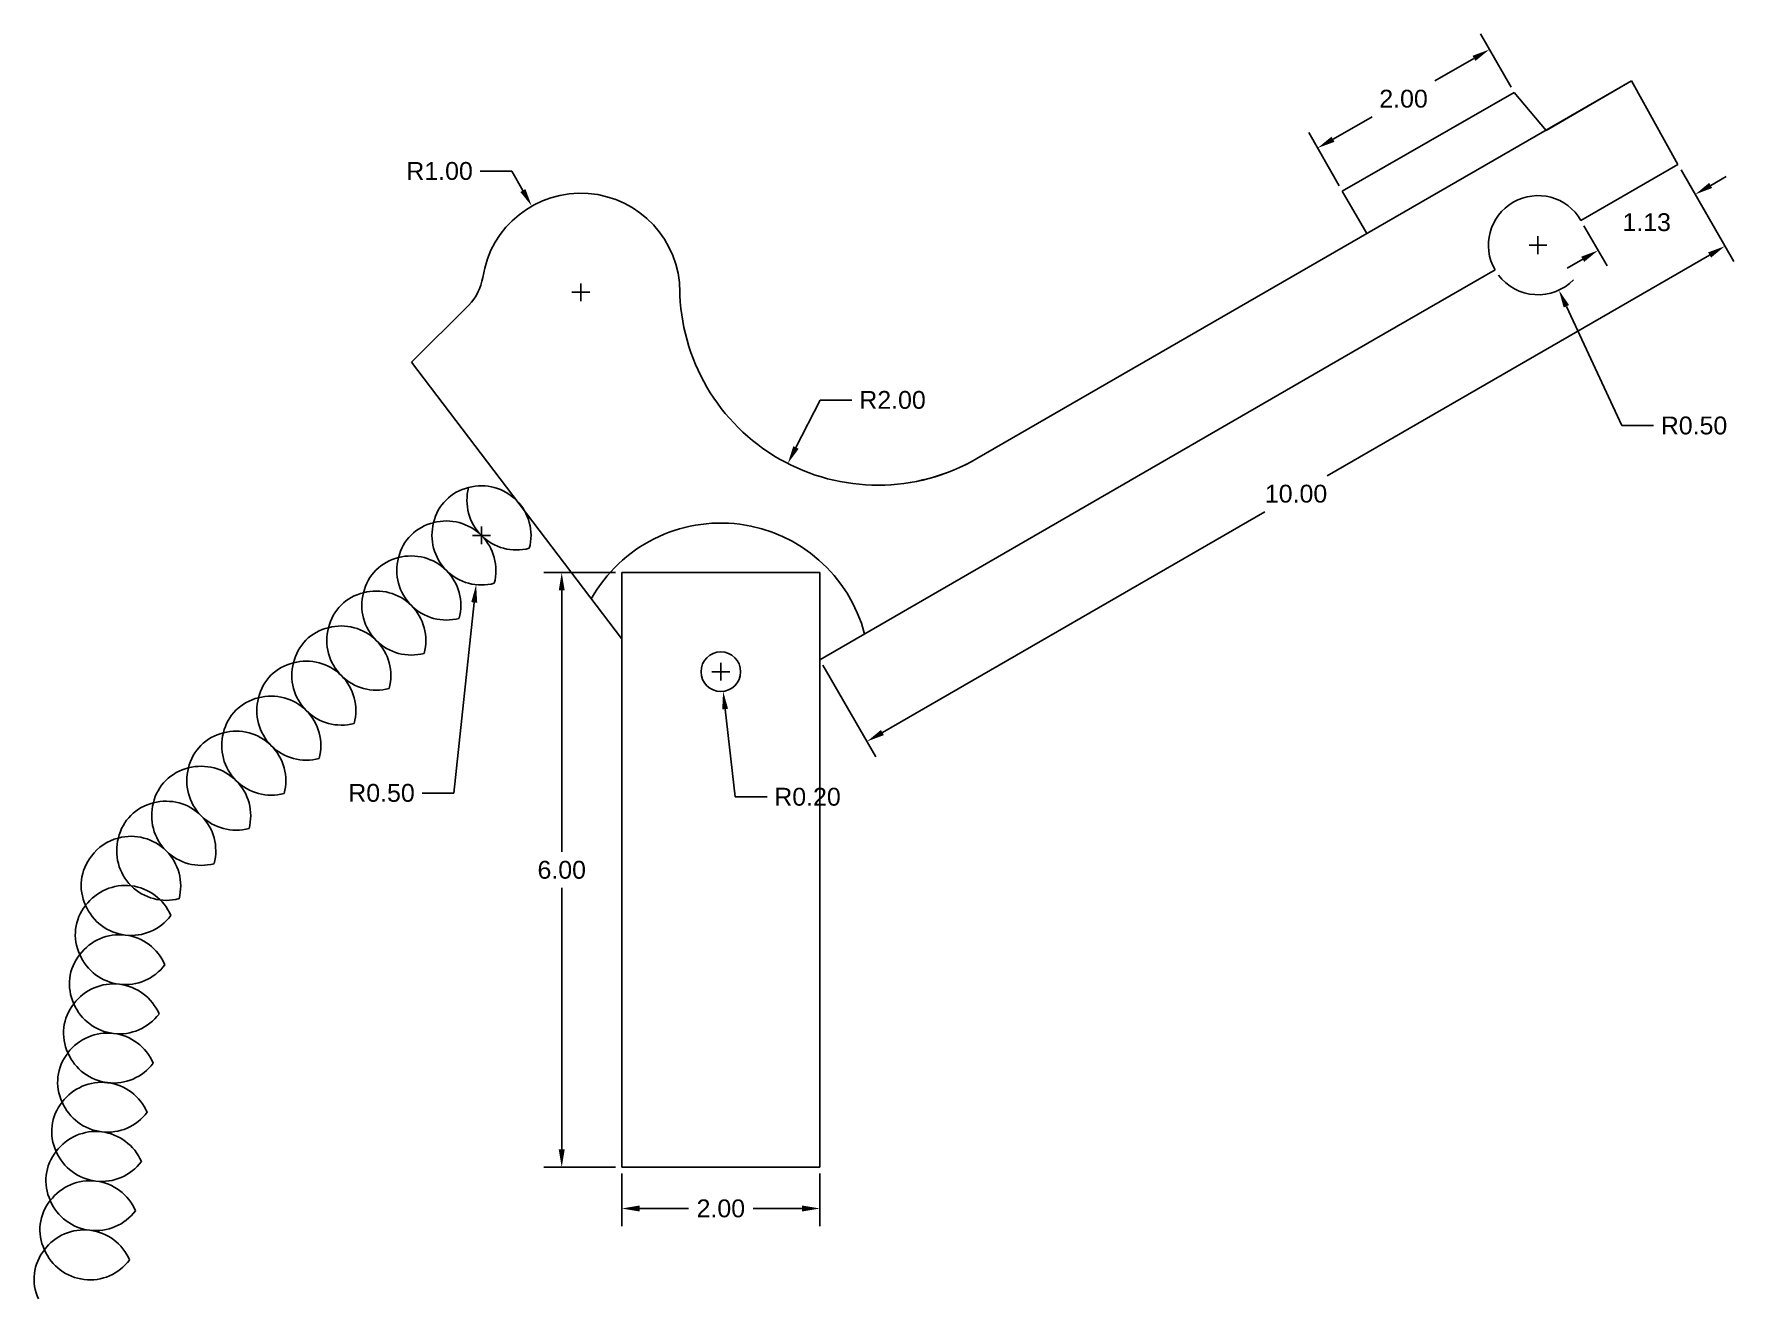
# Model space of a CAD drawing. Header units: centimetres. Extents: x 9.1 to 26.2, y 1.2 to 13.9.
import ezdxf

# ---------------------------------------------------------------- set-up
doc = ezdxf.new("R2010")
doc.units = ezdxf.units.CM
doc.layers.get('Defpoints').update_dxf_attribs({"color": 171})
for name, color, linetype in [('Arc', 253, 'Continuous'), ('Material amortizator', 84, 'Continuous'), ('Mecanism de acțiune', 33, 'Continuous')]:
    doc.layers.add(name, color=color, linetype=linetype)
doc.styles.get("Standard").update_dxf_attribs({"font": 'arial.ttf'})
doc.dimstyles.get("Standard").update_dxf_attribs({"dimtxt": 0.18, "dimasz": 0.18, "dimexe": 0.18, "dimexo": 0.0625, "dimgap": 0.09, "dimtad": 0, "dimtih": 1, "dimtoh": 1, "dimdec": 4, "dimzin": 0, "dimdsep": 46, "dimtxsty": 'Standard', "dimcen": 0.09, "dimadec": 0, "dimazin": 0, "dimtfac": 1, "dimtdec": 4, "dimtofl": 0, "dimtmove": 0, "dimatfit": 3, "dimfxl": 1, "dimtolj": 1, "dimtzin": 0, "dimarcsym": 0})

# ---------------------------------------------------------------- blocks, each defined once
blk = doc.blocks.new('*D4')
at = {"layer": 'Defpoints', "color": 0, "lineweight": -2, "transparency": 16777216}
for p, q in [((25.688, 12.548), (26.222, 11.622)), ((25.976, 11.688), (22.117, 9.461)), ((17.627, 6.87), (21.487, 9.097)), ((17.027, 7.55), (17.561, 6.624))]:
    blk.add_line(p, q, dxfattribs=at)
at = {"layer": 'Defpoints', "color": 0, "transparency": 16777216}
for p in [(25.657, 12.602), (26.132, 11.778), (16.996, 7.604)]:
    blk.add_point(p, dxfattribs=at)
for points in [[(25.961, 11.714), (25.991, 11.662), (26.132, 11.778)], [(17.612, 6.896), (17.642, 6.844), (17.471, 6.78)]]:
    blk.add_solid(points, dxfattribs=at)
at = {"layer": 'Defpoints', "color": 0, "transparency": 16777216, "insert": (21.802, 9.279), "char_height": 0.18, "attachment_point": 5}
blk.add_mtext('\\A1;10.00', dxfattribs=at)
blk = doc.blocks.new('*D5')
at = {"layer": 'Defpoints', "color": 0, "lineweight": -2, "transparency": 16777216}
for p, q in [((14.933, 8.484), (14.21, 8.484)), ((14.39, 8.304), (14.39, 5.666)), ((14.39, 2.664), (14.39, 5.303)), ((14.933, 2.484), (14.21, 2.484))]:
    blk.add_line(p, q, dxfattribs=at)
at = {"layer": 'Defpoints', "color": 0, "transparency": 16777216}
for p in [(14.996, 8.484), (14.39, 2.484), (14.996, 2.484)]:
    blk.add_point(p, dxfattribs=at)
for points in [[(14.36, 8.304), (14.42, 8.304), (14.39, 8.484)], [(14.36, 2.664), (14.42, 2.664), (14.39, 2.484)]]:
    blk.add_solid(points, dxfattribs=at)
at = {"layer": 'Defpoints', "color": 0, "transparency": 16777216, "insert": (14.39, 5.484), "char_height": 0.18, "attachment_point": 5}
blk.add_mtext('\\A1;6.00', dxfattribs=at)
blk = doc.blocks.new('*D6')
at = {"layer": 'Defpoints', "color": 0, "lineweight": -2, "transparency": 16777216}
for p, q in [((14.996, 2.422), (14.996, 1.888)), ((16.996, 2.422), (16.996, 1.888)), ((15.176, 2.068), (15.671, 2.068)), ((16.816, 2.068), (16.321, 2.068))]:
    blk.add_line(p, q, dxfattribs=at)
at = {"layer": 'Defpoints', "color": 0, "transparency": 16777216}
for p in [(14.996, 2.484), (16.996, 2.484), (16.996, 2.068)]:
    blk.add_point(p, dxfattribs=at)
for points in [[(15.176, 2.098), (15.176, 2.038), (14.996, 2.068)], [(16.816, 2.098), (16.816, 2.038), (16.996, 2.068)]]:
    blk.add_solid(points, dxfattribs=at)
at = {"layer": 'Defpoints', "color": 0, "transparency": 16777216, "insert": (15.996, 2.068), "char_height": 0.18, "attachment_point": 5}
blk.add_mtext('\\A1;2.00', dxfattribs=at)
blk = doc.blocks.new('*D7')
at = {"layer": 'Defpoints', "color": 0, "lineweight": -2, "transparency": 16777216}
for p, q in [((25.688, 12.548), (25.921, 12.144)), ((25.987, 12.39), (26.143, 12.48)), ((24.708, 11.983), (24.941, 11.579)), ((24.695, 11.645), (24.54, 11.555))]:
    blk.add_line(p, q, dxfattribs=at)
at = {"layer": 'Defpoints', "color": 0, "transparency": 16777216}
for p in [(25.657, 12.602), (25.831, 12.3), (24.677, 12.037)]:
    blk.add_point(p, dxfattribs=at)
for points in [[(25.972, 12.416), (26.002, 12.364), (25.831, 12.3)], [(24.68, 11.671), (24.71, 11.619), (24.851, 11.735)]]:
    blk.add_solid(points, dxfattribs=at)
at = {"layer": 'Defpoints', "color": 0, "transparency": 16777216, "insert": (25.341, 12.018), "char_height": 0.18, "attachment_point": 5}
blk.add_mtext('\\A1;1.13', dxfattribs=at)
blk = doc.blocks.new('*D8')
at = {"layer": 'Defpoints', "color": 0, "lineweight": -2, "transparency": 16777216}
for p, q in [((13.567, 12.535), (13.887, 12.535)), ((13.887, 12.535), (13.998, 12.339)), ((14.582, 11.222), (14.582, 11.402)), ((14.492, 11.312), (14.672, 11.312))]:
    blk.add_line(p, q, dxfattribs=at)
at = {"layer": 'Defpoints', "color": 0, "transparency": 16777216}
for p in [(14.087, 12.182), (14.582, 11.312)]:
    blk.add_point(p, dxfattribs=at)
blk.add_solid([(14.024, 12.353), (13.972, 12.324), (14.087, 12.182)], dxfattribs=at)
at = {"layer": 'Defpoints', "color": 0, "transparency": 16777216, "insert": (13.157, 12.535), "char_height": 0.18, "attachment_point": 5}
blk.add_mtext('\\A1;R1.00', dxfattribs=at)
blk = doc.blocks.new('*D10')
at = {"layer": 'Defpoints', "color": 0, "lineweight": -2, "transparency": 16777216}
for p, q in [((15.996, 7.394), (15.996, 7.574)), ((15.906, 7.484), (16.086, 7.484)), ((16.142, 6.221), (16.039, 7.107)), ((16.462, 6.221), (16.142, 6.221))]:
    blk.add_line(p, q, dxfattribs=at)
at = {"layer": 'Defpoints', "color": 0, "transparency": 16777216}
for p in [(15.996, 7.484), (16.019, 7.286)]:
    blk.add_point(p, dxfattribs=at)
blk.add_solid([(16.069, 7.11), (16.01, 7.104), (16.019, 7.286)], dxfattribs=at)
at = {"layer": 'Defpoints', "color": 0, "transparency": 16777216, "insert": (16.871, 6.221), "char_height": 0.18, "attachment_point": 5}
blk.add_mtext('\\A1;R0.20', dxfattribs=at)
blk = doc.blocks.new('*D11')
at = {"layer": 'Defpoints', "color": 0, "lineweight": -2, "transparency": 16777216}
for p, q in [((16.999, 10.225), (16.754, 9.745)), ((17.319, 10.225), (16.999, 10.225))]:
    blk.add_line(p, q, dxfattribs=at)
at = {"layer": 'Defpoints', "color": 0, "transparency": 16777216}
for p in [(17.581, 11.366), (16.672, 9.585)]:
    blk.add_point(p, dxfattribs=at)
blk.add_solid([(16.727, 9.759), (16.781, 9.732), (16.672, 9.585)], dxfattribs=at)
at = {"layer": 'Defpoints', "color": 0, "transparency": 16777216, "insert": (17.729, 10.225), "char_height": 0.18, "attachment_point": 5}
blk.add_mtext('\\A1;R2.00', dxfattribs=at)
blk = doc.blocks.new('*D12')
at = {"layer": 'Defpoints', "color": 0, "lineweight": -2, "transparency": 16777216}
for p, q in [((23.973, 13.381), (23.665, 13.918)), ((23.598, 13.672), (23.204, 13.446)), ((22.175, 12.856), (22.569, 13.082)), ((22.238, 12.386), (21.93, 12.923))]:
    blk.add_line(p, q, dxfattribs=at)
at = {"layer": 'Defpoints', "color": 0, "transparency": 16777216}
for p in [(23.754, 13.762), (24.004, 13.326), (22.269, 12.331)]:
    blk.add_point(p, dxfattribs=at)
for points in [[(23.583, 13.698), (23.613, 13.646), (23.754, 13.762)], [(22.16, 12.882), (22.19, 12.83), (22.019, 12.767)]]:
    blk.add_solid(points, dxfattribs=at)
at = {"layer": 'Defpoints', "color": 0, "transparency": 16777216, "insert": (22.887, 13.264), "char_height": 0.18, "attachment_point": 5}
blk.add_mtext('\\A1;2.00', dxfattribs=at)
blk = doc.blocks.new('*D13')
at = {"layer": 'Defpoints', "color": 0, "lineweight": -2, "transparency": 16777216}
for p, q in [((13.58, 8.769), (13.58, 8.949)), ((13.49, 8.859), (13.67, 8.859)), ((13.301, 6.26), (13.507, 8.183)), ((12.981, 6.26), (13.301, 6.26))]:
    blk.add_line(p, q, dxfattribs=at)
at = {"layer": 'Defpoints', "color": 0, "transparency": 16777216}
for p in [(13.58, 8.859), (13.526, 8.362)]:
    blk.add_point(p, dxfattribs=at)
blk.add_solid([(13.477, 8.186), (13.537, 8.18), (13.526, 8.362)], dxfattribs=at)
at = {"layer": 'Defpoints', "color": 0, "transparency": 16777216, "insert": (12.571, 6.26), "char_height": 0.18, "attachment_point": 5}
blk.add_mtext('\\A1;R0.50', dxfattribs=at)
blk = doc.blocks.new('*D14')
at = {"layer": 'Defpoints', "color": 0, "lineweight": -2, "transparency": 16777216}
for p, q in [((24.244, 11.697), (24.244, 11.877)), ((24.154, 11.787), (24.334, 11.787)), ((25.089, 9.967), (24.531, 11.17)), ((25.409, 9.967), (25.089, 9.967))]:
    blk.add_line(p, q, dxfattribs=at)
blk.add_arc((24.244, 11.787), 0.5, 217.1503, 315.5496, dxfattribs=at)
at = {"layer": 'Defpoints', "color": 0, "transparency": 16777216}
for p in [(24.244, 11.787), (24.455, 11.333)]:
    blk.add_point(p, dxfattribs=at)
blk.add_solid([(24.558, 11.183), (24.503, 11.158), (24.455, 11.333)], dxfattribs=at)
at = {"layer": 'Defpoints', "color": 0, "transparency": 16777216, "insert": (25.819, 9.967), "char_height": 0.18, "attachment_point": 5}
blk.add_mtext('\\A1;R0.50', dxfattribs=at)

msp = doc.modelspace()

# ---------------------------------------------------------------- linework, layer by layer
at = {"layer": 'Arc'}
for centre, radius, start, end in [((13.553, 8.885), 0.468, 102.7463, 167.2537), ((13.933, 9.212), 0.5, 165, 285), ((13.58, 8.859), 0.5, 345, 105), ((13.2, 8.531), 0.468, 102.7463, 167.2537), ((13.58, 8.859), 0.5, 165, 285), ((13.226, 8.505), 0.5, 345, 105), ((12.846, 8.178), 0.468, 102.7463, 167.2537), ((13.226, 8.505), 0.5, 165, 285), ((12.872, 8.152), 0.5, 345, 105), ((12.493, 7.824), 0.468, 102.7463, 167.2537), ((12.872, 8.152), 0.5, 165, 285), ((12.519, 7.798), 0.5, 345, 105), ((12.139, 7.471), 0.468, 102.7463, 167.2537), ((12.519, 7.798), 0.5, 165, 285), ((12.165, 7.445), 0.5, 345, 105), ((11.786, 7.117), 0.468, 102.7463, 167.2537), ((12.165, 7.445), 0.5, 165, 285), ((11.812, 7.091), 0.5, 345, 105), ((11.432, 6.764), 0.468, 102.7463, 167.2537), ((11.812, 7.091), 0.5, 165, 285), ((11.458, 6.738), 0.5, 345, 105), ((11.079, 6.41), 0.468, 102.7463, 167.2537), ((11.458, 6.738), 0.5, 165, 285), ((11.458, 6.738), 0.5, 165, 285), ((11.105, 6.384), 0.5, 345, 105), ((11.105, 6.384), 0.5, 345, 105), ((10.751, 6.03), 0.5, 345, 105), ((10.725, 6.056), 0.468, 102.7463, 167.2537), ((11.105, 6.384), 0.5, 165, 285), ((10.372, 5.703), 0.468, 102.7463, 167.2537), ((10.751, 6.03), 0.5, 165, 285), ((10.398, 5.677), 0.5, 345, 105), ((10.03, 5.339), 0.48, 104.0809, 143.6709), ((10.398, 5.677), 0.5, 165, 285), ((10.044, 5.323), 0.5, 345, 105), ((10.007, 5.328), 0.468, 140.9164, 205.4238), ((9.985, 4.827), 0.5, 23.1701, 143.1701), ((9.948, 4.831), 0.468, 140.9164, 205.4238), ((10.044, 5.323), 0.5, 203.1701, 323.1701), ((9.925, 4.33), 0.5, 23.1701, 143.1701), ((9.889, 4.335), 0.468, 140.9164, 205.4238), ((9.985, 4.827), 0.5, 203.1701, 323.1701), ((9.866, 3.834), 0.5, 23.1701, 143.1701), ((9.829, 3.838), 0.468, 140.9164, 205.4238), ((9.925, 4.33), 0.5, 203.1701, 323.1701), ((9.806, 3.338), 0.5, 23.1701, 143.1701), ((9.77, 3.342), 0.468, 140.9164, 205.4238), ((9.866, 3.834), 0.5, 203.1701, 323.1701), ((9.747, 2.841), 0.5, 23.1701, 143.1701), ((9.71, 2.845), 0.468, 140.9164, 205.4238), ((9.806, 3.338), 0.5, 203.1701, 323.1701), ((9.687, 2.345), 0.5, 23.1701, 143.1701), ((9.651, 2.349), 0.468, 140.9164, 205.4238), ((9.747, 2.841), 0.5, 203.1701, 323.1701), ((9.628, 1.848), 0.5, 23.1701, 143.1701), ((9.591, 1.853), 0.468, 140.9164, 205.4238), ((9.687, 2.345), 0.5, 203.1701, 323.1701), ((9.568, 1.352), 0.5, 23.1701, 143.1701), ((9.532, 1.356), 0.468, 140.9164, 205.4238), ((9.628, 1.848), 0.5, 203.1701, 323.1701)]:
    msp.add_arc(centre, radius, start, end, dxfattribs=at)
at = {"layer": 'Material amortizator'}
for p, q in [((24.004, 13.326), (22.269, 12.331)), ((24.325, 12.943), (24.004, 13.326)), ((22.269, 12.331), (22.516, 11.905))]:
    msp.add_line(p, q, dxfattribs=at)
at = {"layer": 'Mecanism de acțiune'}
for p, q in [((18.581, 9.634), (25.189, 13.447)), ((25.189, 13.447), (24.325, 12.943)), ((25.657, 12.602), (25.189, 13.447)), ((24.677, 12.037), (25.657, 12.602)), ((23.811, 11.537), (22.592, 10.834)), ((12.874, 10.606), (13.452, 11.183)), ((22.592, 10.834), (16.996, 7.604)), ((12.874, 10.606), (14.992, 7.819)), ((14.996, 2.484), (14.996, 8.484)), ((14.996, 8.484), (16.996, 8.484)), ((16.996, 8.484), (16.996, 2.484)), ((16.996, 2.484), (14.996, 2.484))]:
    msp.add_line(p, q, dxfattribs=at)
msp.add_circle((15.996, 7.484), 0.2, dxfattribs=at)
for centre, radius, start, end in [((14.582, 11.312), 1, 0.0236, 171.3945), ((24.244, 11.787), 0.5, 29.9883, 209.9883), ((13.098, 11.537), 0.5, 315, 351.4151), ((17.581, 11.366), 2, 180.5262, 299.9883), ((17.581, 11.366), 2, 270, 299.9883), ((15.996, 7.484), 1.5, 14.6702, 150.676)]:
    msp.add_arc(centre, radius, start, end, dxfattribs=at)

# ---------------------------------------------------------------- dimensions: what is measured, and where the dimension line sits
at = {"layer": 'Defpoints'}
for p1, p2, distance, picture, middle in [((22.269, 12.331), (24.004, 13.326), 0.502, '*D12', (22.887, 13.264)), ((16.996, 7.604), (25.657, 12.602), -0.951, '*D4', (21.802, 9.279)), ((24.677, 12.037), (25.657, 12.602), -0.349, '*D7', (25.341, 12.018))]:
    dim = msp.add_aligned_dim(p1=p1, p2=p2, distance=distance, dimstyle='Standard', override={"dimdec": 2}, dxfattribs=at)
    dim.commit()
    dim.dimension.update_dxf_attribs({"geometry": picture, "text_midpoint": middle})
for center, mpoint, picture, middle in [((14.582, 11.312), (14.087, 12.182), '*D8', (13.157, 12.535)), ((24.244, 11.787), (24.455, 11.333), '*D14', (25.819, 9.967)), ((17.581, 11.366), (16.672, 9.585), '*D11', (17.729, 10.225)), ((13.58, 8.859), (13.526, 8.362), '*D13', (12.571, 6.26)), ((15.996, 7.484), (16.019, 7.286), '*D10', (16.871, 6.221))]:
    dim = msp.add_radius_dim(center=center, mpoint=mpoint, dimstyle='Standard', override={"dimdec": 2}, dxfattribs=at)
    dim.commit()
    dim.dimension.update_dxf_attribs({"geometry": picture, "text_midpoint": middle, "dimtype": 164})
dim = msp.add_linear_dim(base=(14.39, 2.484), p1=(14.996, 8.484), p2=(14.996, 2.484), angle=90, dimstyle='Standard', override={"dimdec": 2}, dxfattribs=at)
dim.commit()
dim.dimension.update_dxf_attribs({"geometry": '*D5', "text_midpoint": (14.39, 5.484)})
dim = msp.add_linear_dim(base=(16.996, 2.068), p1=(14.996, 2.484), p2=(16.996, 2.484), dimstyle='Standard', override={"dimdec": 2}, dxfattribs=at)
dim.commit()
dim.dimension.update_dxf_attribs({"geometry": '*D6', "text_midpoint": (15.996, 2.068)})

doc.saveas('drawing.dxf')
